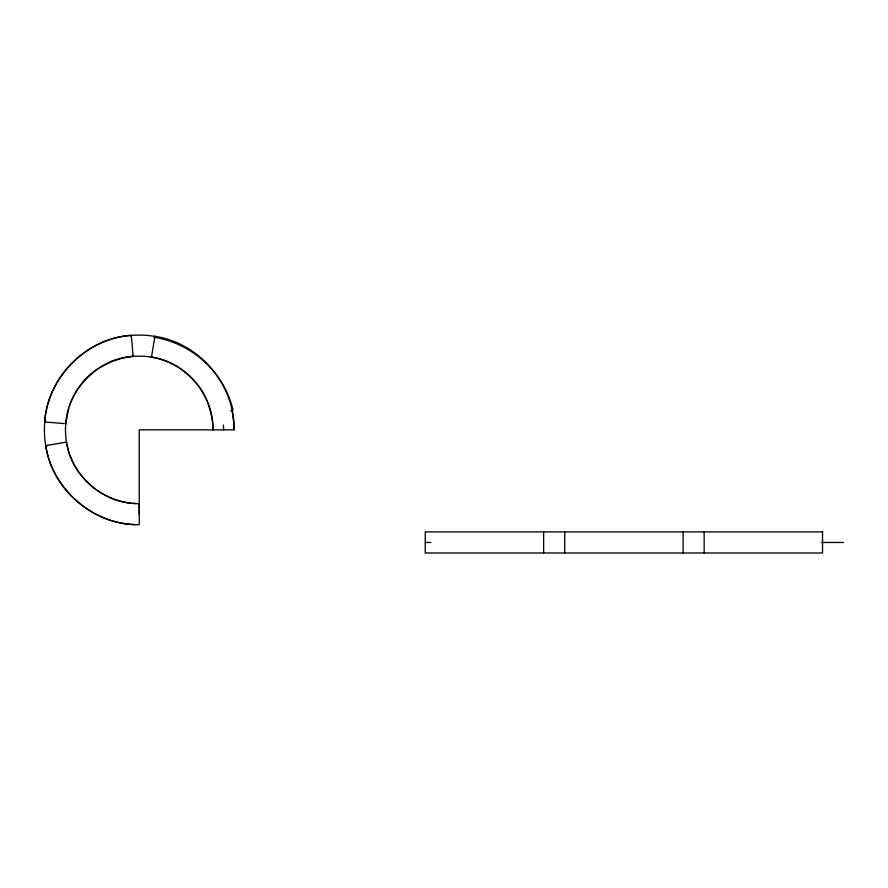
<?xml version="1.0" encoding="UTF-8"?>
<svg xmlns="http://www.w3.org/2000/svg" width="888" height="888" viewBox="0 0 888 888"><rect width="100%" height="100%" fill="white"/><g stroke="black" fill="none" stroke-linecap="round" stroke-linejoin="round"><path stroke-width="1.33" d="M44.678 422.544C47.275 377.622 85.881 338.539 130.758 335.387L130.88 336.696M65.69 424.164L68.698 408.291M135.109 524.597C91.597 523.476 52.17 488.633 45.71 445.587L66.5 442.091C71.628 476.701 104.262 504.295 139.25 503.607L139.25 524.686C94.472 525.552 52.67 490.42 45.81 446.165A94.761 94.761 0 0 1 44.733 421.955C47.597 377.056 86.436 338.206 131.335 335.342L133.1 356.343C98.168 358.574 67.965 388.789 65.734 423.709A73.704 73.704 0 0 0 66.578 442.535C71.584 474.125 99.323 500.166 131.169 503.163M154.179 337.529L154.39 336.23M69.186 406.748C74.226 391.364 84.504 377.755 97.946 368.731M99.301 367.832L112.232 361.205L123.055 357.875L132.645 356.377L132.523 355.067M230.78 410.7L232.068 410.434M45.81 446.165L47.108 445.931M425.263 542.457L430.802 542.457M821.433 542.457L843.6 542.457M136.008 503.54L132.778 503.33M44.733 421.955L65.734 423.709M151.027 357.031C175.813 360.839 197.891 378.277 207.337 401.509M207.859 402.797L211.433 414.752M212.998 429.848C213.675 394.86 186.092 362.237 151.471 357.109L154.967 336.319C199.467 342.923 234.954 384.859 234.077 429.848L139.238 429.848L139.238 514.141M704.151 531.912L704.151 552.991M683.083 531.912L683.083 552.991M564.713 531.912L564.713 552.991M543.634 531.912L543.634 552.991M132.578 356.443A73.704 73.704 0 0 1 151.404 357.165M211.311 414.763A73.704 73.704 0 0 1 212.876 429.848M130.68 335.475A94.761 94.761 0 0 1 154.878 336.408M231.912 410.445A94.761 94.761 0 0 1 233.91 429.859M154.201 337.207A99.478 97.114 -12.9 0 1 233.033 410.201M223.399 425.03A84.305 84.305 0 0 1 223.532 429.848M822.521 531.912L425.263 531.912L425.263 552.991L822.521 552.991L822.521 531.912"/></g></svg>
